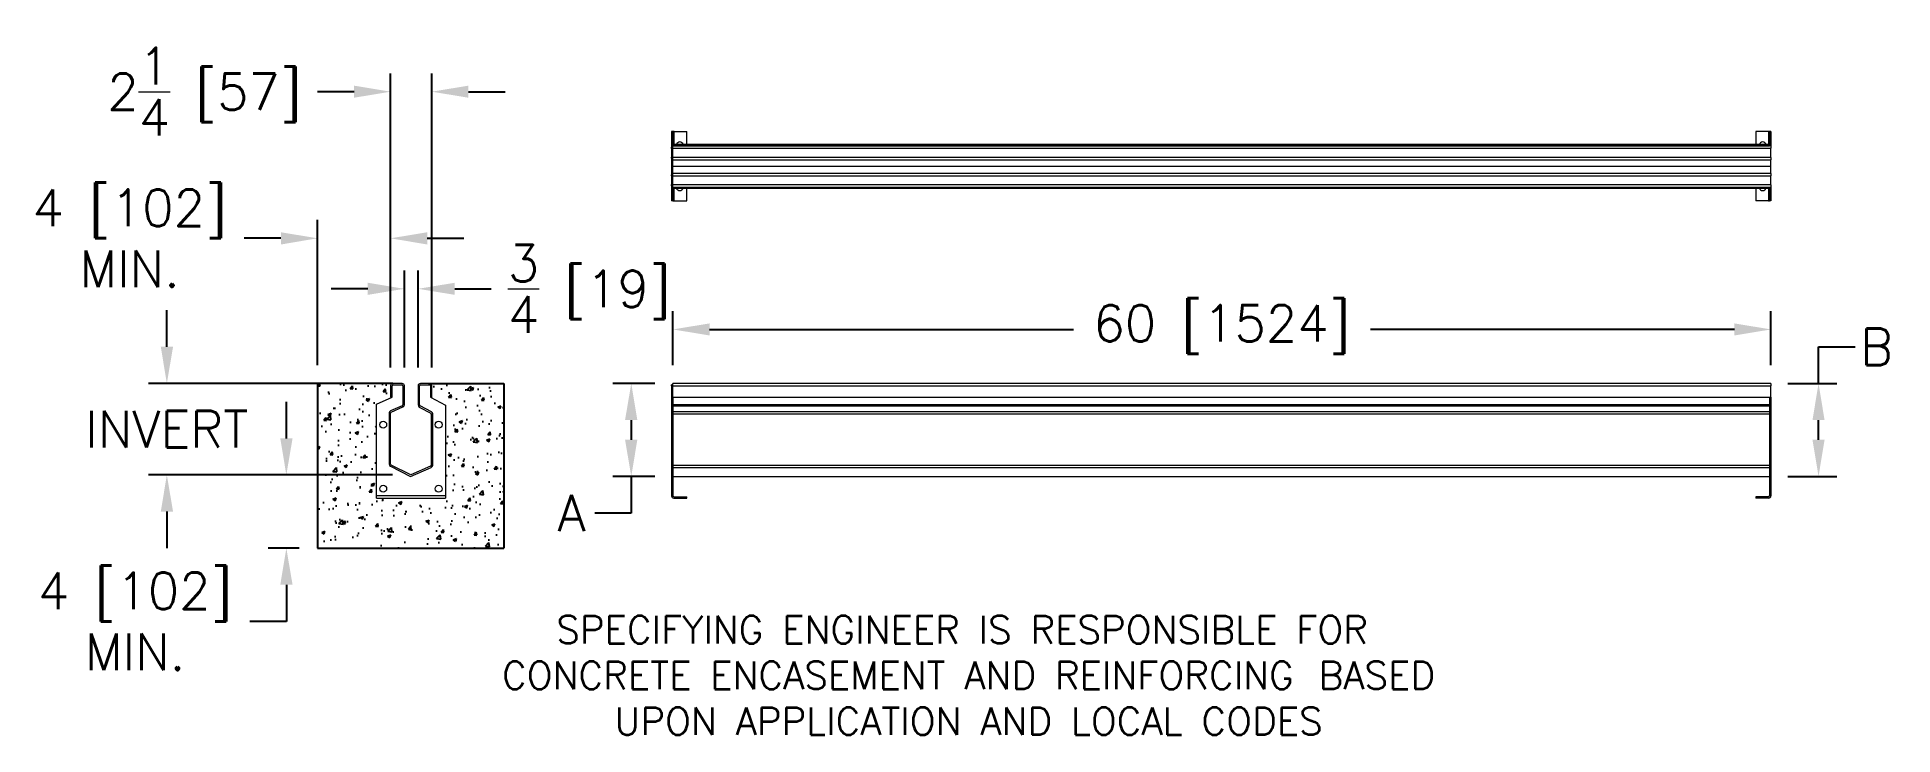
# Model space of a CAD drawing. Extents: x 143 to 245, y 73 to 111.
import ezdxf

# ---------------------------------------------------------------- set-up
doc = ezdxf.new("R2010")
doc.units = 0
doc.header["$LTSCALE"] = 2
doc.header["$MEASUREMENT"] = 0
doc.layers.get('0').update_dxf_attribs({"linetype": 'CONTINUOUS'})
doc.layers.get('DEFPOINTS').update_dxf_attribs({"linetype": 'CONTINUOUS'})
doc.styles.add('ROMANS', font='romans.shx')
doc.styles.add('SALES', font='romans.shx')
doc.dimstyles.new('SALES', dxfattribs={"dimtxt": 0.75, "dimasz": 0.5, "dimexe": 0.375, "dimexo": 0.375, "dimgap": 0.203125, "dimtad": 0, "dimtih": 1, "dimtoh": 1, "dimdec": 4, "dimzin": 0, "dimdsep": 46, "dimlunit": 5, "dimtxsty": 'SALES', "dimcen": 0.25, "dimclrd": 256, "dimclrt": 256, "dimadec": 0, "dimazin": 0, "dimtm": 0.03125, "dimtfac": 1, "dimtdec": 4, "dimtofl": 0, "dimtmove": 0, "dimatfit": 3, "dimfxl": 0, "dimtolj": 1, "dimtzin": 0, "dimlwd": -1, "dimarcsym": 0})

# ---------------------------------------------------------------- blocks, each defined once
blk = doc.blocks.new('*D20')
at = {"color": 0, "lineweight": -2}
for p, q in [((178.13, 93.54), (178.13, 96.49)), ((238.13, 93.54), (238.13, 96.49))]:
    blk.add_line(p, q, dxfattribs=at)
for p, q in [((180.13, 95.49), (200.01, 95.49)), ((236.13, 95.49), (216.25, 95.49))]:
    blk.add_line(p, q)
for points in [[(180.13, 95.82), (180.13, 95.16), (178.13, 95.49)], [(236.13, 95.82), (236.13, 95.16), (238.13, 95.49)]]:
    blk.add_solid(points)
at = {"layer": 'DEFPOINTS', "color": 0}
for p in [(238.13, 95.49), (178.13, 92.54), (238.13, 92.54)]:
    blk.add_point(p, dxfattribs=at)
at = {"lineweight": 0, "insert": (208.13, 95.49), "char_height": 2, "attachment_point": 5, "style": 'SALES'}
blk.add_mtext('\\A1;60 [1524]', dxfattribs=at)
blk = doc.blocks.new('*D21')
at = {"color": 0, "lineweight": -2}
for p, q in [((162.7, 93.41), (162.7, 109.48)), ((164.95, 93.41), (164.95, 109.48))]:
    blk.add_line(p, q, dxfattribs=at)
for p, q in [((160.7, 108.48), (158.7, 108.48)), ((166.95, 108.48), (168.95, 108.48))]:
    blk.add_line(p, q)
for points in [[(160.7, 108.81), (160.7, 108.15), (162.7, 108.48)], [(166.95, 108.81), (166.95, 108.15), (164.95, 108.48)]]:
    blk.add_solid(points)
at = {"layer": 'DEFPOINTS', "color": 0}
for p in [(162.7, 108.48), (162.7, 92.41), (164.95, 92.41)]:
    blk.add_point(p, dxfattribs=at)
at = {"lineweight": 0, "insert": (152.53, 108.48), "char_height": 2, "attachment_point": 5, "style": 'SALES'}
blk.add_mtext('\\A1;2{\\H1.000000x;\\S1/4;} [57]', dxfattribs=at)
blk = doc.blocks.new('*D22')
at = {"color": 0, "lineweight": -2}
for p, q in [((158.7, 93.54), (158.7, 101.47)), ((162.7, 93.54), (162.7, 101.47))]:
    blk.add_line(p, q, dxfattribs=at)
for p, q in [((156.7, 100.47), (154.7, 100.47)), ((164.7, 100.47), (166.7, 100.47))]:
    blk.add_line(p, q)
for points in [[(156.7, 100.8), (156.7, 100.13), (158.7, 100.47)], [(164.7, 100.8), (164.7, 100.13), (162.7, 100.47)]]:
    blk.add_solid(points)
at = {"layer": 'DEFPOINTS', "color": 0}
for p in [(158.7, 100.47), (158.7, 92.54), (162.7, 92.54)]:
    blk.add_point(p, dxfattribs=at)
at = {"lineweight": 0, "insert": (148.44, 100.47), "char_height": 2, "attachment_point": 5, "style": 'SALES'}
blk.add_mtext('\\A1;4 [102]\\PMIN.', dxfattribs=at)
blk = doc.blocks.new('*D23')
at = {"color": 0, "lineweight": -2}
for p, q in [((163.45, 93.41), (163.45, 98.71)), ((164.2, 93.41), (164.2, 98.71))]:
    blk.add_line(p, q, dxfattribs=at)
for p, q in [((161.45, 97.71), (159.45, 97.71)), ((166.2, 97.71), (168.2, 97.71))]:
    blk.add_line(p, q)
for points in [[(161.45, 98.04), (161.45, 97.38), (163.45, 97.71)], [(166.2, 98.04), (166.2, 97.38), (164.2, 97.71)]]:
    blk.add_solid(points)
at = {"layer": 'DEFPOINTS', "color": 0}
for p in [(164.2, 97.71), (163.45, 92.41), (164.2, 92.41)]:
    blk.add_point(p, dxfattribs=at)
at = {"lineweight": 0, "insert": (173.56, 97.71), "char_height": 2, "attachment_point": 5, "style": 'SALES'}
blk.add_mtext('\\A1;{\\H1.000000x;\\S3/4;} [19]', dxfattribs=at)
blk = doc.blocks.new('*D24')
for p, q in [((157, 89.54), (157, 91.54)), ((157, 81.54), (157, 79.54)), ((157, 79.54), (155, 79.54))]:
    blk.add_line(p, q)
at = {"color": 0, "lineweight": -2}
for p, q in [((162.8, 87.54), (156, 87.54)), ((157.7, 83.54), (156, 83.54))]:
    blk.add_line(p, q, dxfattribs=at)
for points in [[(156.67, 89.54), (157.34, 89.54), (157, 87.54)], [(156.67, 81.54), (157.34, 81.54), (157, 83.54)]]:
    blk.add_solid(points)
at = {"layer": 'DEFPOINTS', "color": 0}
for p in [(163.8, 87.54), (157, 83.54), (158.7, 83.54)]:
    blk.add_point(p, dxfattribs=at)
at = {"lineweight": 0, "insert": (148.74, 79.54), "char_height": 2, "attachment_point": 5, "style": 'SALES'}
blk.add_mtext('\\A1;4 [102]\\PMIN.', dxfattribs=at)
blk = doc.blocks.new('*D25')
for p, q in [((150.47, 94.54), (150.47, 96.54)), ((150.47, 85.54), (150.47, 83.54))]:
    blk.add_line(p, q)
at = {"color": 0, "lineweight": -2}
for p, q in [((162.07, 92.54), (149.47, 92.54)), ((162.8, 87.54), (149.47, 87.54))]:
    blk.add_line(p, q, dxfattribs=at)
for points in [[(150.14, 94.54), (150.81, 94.54), (150.47, 92.54)], [(150.14, 85.54), (150.81, 85.54), (150.47, 87.54)]]:
    blk.add_solid(points)
at = {"layer": 'DEFPOINTS', "color": 0}
for p in [(150.47, 92.54), (163.07, 92.54), (163.8, 87.54)]:
    blk.add_point(p, dxfattribs=at)
at = {"lineweight": 0, "insert": (150.47, 90.04), "char_height": 2, "attachment_point": 5, "style": 'SALES'}
blk.add_mtext('\\A1;INVERT', dxfattribs=at)
blk = doc.blocks.new('*D26')
for p, q in [((240.73, 92.54), (240.73, 94.54)), ((240.73, 94.54), (242.73, 94.54)), ((240.73, 89.46), (240.73, 90.54))]:
    blk.add_line(p, q)
at = {"color": 0, "lineweight": -2}
for p, q in [((239.05, 92.54), (241.73, 92.54)), ((239.05, 87.46), (241.73, 87.46))]:
    blk.add_line(p, q, dxfattribs=at)
for points in [[(240.4, 90.54), (241.06, 90.54), (240.73, 92.54)], [(240.4, 89.46), (241.06, 89.46), (240.73, 87.46)]]:
    blk.add_solid(points)
at = {"layer": 'DEFPOINTS', "color": 0}
for p in [(238.05, 92.54), (240.73, 92.54), (238.05, 87.46)]:
    blk.add_point(p, dxfattribs=at)
at = {"lineweight": 0, "insert": (243.9, 94.54), "char_height": 2, "attachment_point": 5, "style": 'SALES'}
blk.add_mtext('\\A1;B', dxfattribs=at)
blk = doc.blocks.new('*D27')
at = {"color": 0, "lineweight": -2}
for p, q in [((177.13, 92.54), (174.85, 92.54)), ((177.13, 87.46), (174.85, 87.46))]:
    blk.add_line(p, q, dxfattribs=at)
for p, q in [((175.85, 90.54), (175.85, 89.46)), ((175.85, 87.46), (175.85, 85.46)), ((175.85, 85.46), (173.85, 85.46))]:
    blk.add_line(p, q)
for points in [[(175.51, 90.54), (176.18, 90.54), (175.85, 92.54)], [(175.51, 89.46), (176.18, 89.46), (175.85, 87.46)]]:
    blk.add_solid(points)
at = {"layer": 'DEFPOINTS', "color": 0}
for p in [(178.13, 92.54), (175.85, 87.46), (178.13, 87.46)]:
    blk.add_point(p, dxfattribs=at)
at = {"lineweight": 0, "insert": (172.59, 85.46), "char_height": 2, "attachment_point": 5, "style": 'SALES'}
blk.add_mtext('\\A1;A', dxfattribs=at)

msp = doc.modelspace()

# ---------------------------------------------------------------- hatches: boundary and pattern name
h = msp.add_hatch()
h.set_pattern_fill('AR-CONC', color=256, scale=0.25, style=0)
h.set_pattern_definition([(50, (216.8821, 44.7694), (1.79315, -0.15688), [0.1875, -2.0625]), (355, (216.8821, 44.7694), (-0.34688, 1.88048), [0.15, -1.65]), (100.4514, (217.0315, 44.7563), (1.446273, 1.7236), [0.15935, -1.752855]), (46.1842, (216.882, 45.2694), (2.6681, -0.4138), [0.28125, -3.09375]), (96.6356, (217.1044, 45.235), (2.33666, 2.435295), [0.23903, -2.62928]), (351.184, (216.882, 45.2694), (2.33665, 2.4353), [0.225, -2.475]), (21, (217.1321, 45.1444), (1.492268, -1.006547), [0.1875, -2.0625]), (326, (217.1321, 45.1444), (0.60829, 1.812875), [0.15, -1.65]), (71.4514, (217.2565, 45.0605), (2.100557, 0.806326), [0.15935, -1.752855]), (37.5, (216.8821, 44.76935), (0.0303996, 0.8322346), [0, -1.63, 0, -1.675, 0, -1.65625]), (7.5, (216.8821, 44.76935), (0.657674, 0.986029), [0, -0.955, 0, -1.5925, 0, -0.63125]), (327.5, (216.3246, 44.76935), (1.334556, -0.056387), [0, -0.625, 0, -1.95, 0, -2.5875]), (317.5, (216.0746, 44.7694), (1.457965, 0.250262), [0, -0.8125, 0, -1.295, 0, -1.8375])])
h.paths.add_polyline_path([(161.91848, 91.41519), (162.77462, 91.78675), (162.69992, 91.78675), (162.69992, 92.41175, -0.414213562), (162.82492, 92.53675), (162.69992, 92.53675), (158.69992, 92.53675), (158.69992, 83.54255), (168.89313, 83.54255), (168.89313, 92.53675), (164.89313, 92.53675), (164.82492, 92.53675, -0.414213562), (164.94992, 92.41175), (164.94992, 91.78675), (164.87522, 91.78675), (165.69848, 91.34712), (165.69848, 86.39766), (165.69848, 86.27266), (161.91848, 86.27266), (161.91848, 86.39766)])

# ---------------------------------------------------------------- linework, layer by layer
at = {"lineweight": 0}
for p, q in [((178.05343, 106.29691), (178.05343, 105.44077)), ((178.12813, 106.29691), (178.05343, 106.29691)), ((178.12813, 106.29691), (178.12813, 105.51547)), ((178.19063, 106.29691), (178.12813, 106.29691)), ((238.05343, 105.59242), (178.12813, 105.59242)), ((178.12813, 105.51718), (238.05343, 105.51718)), ((238.12813, 105.51547), (178.12813, 105.51547)), ((178.12813, 105.39047), (178.12813, 105.51547)), ((178.19063, 106.29691), (178.87813, 106.29691)), ((178.19063, 105.59242), (178.19063, 106.29691)), ((178.87813, 105.59242), (178.87813, 106.29691)), ((237.99093, 106.29691), (237.30343, 106.29691)), ((237.30343, 106.29691), (237.30343, 105.59242)), ((238.05343, 106.29691), (237.99093, 106.29691)), ((237.99093, 106.29691), (237.99093, 105.59242)), ((238.05343, 106.29691), (238.05343, 105.51547)), ((238.12813, 106.29691), (238.05343, 106.29691)), ((238.12813, 106.29691), (238.12813, 105.51547)), ((238.12813, 105.51547), (238.12813, 105.39047)), ((178.05343, 105.37827), (178.05343, 105.44077)), ((178.12813, 105.44077), (178.05343, 105.44077)), ((178.05343, 105.37827), (178.05343, 104.90267)), ((178.12813, 105.37827), (178.05343, 105.37827)), ((178.05343, 104.84017), (178.05343, 104.90267)), ((178.12813, 104.90267), (178.05343, 104.90267)), ((178.05343, 104.84017), (178.05343, 104.42108)), ((178.12813, 104.84017), (178.05343, 104.84017)), ((178.12813, 105.39047), (238.12813, 105.39047)), ((178.12813, 104.89047), (178.12813, 105.39047)), ((238.12813, 104.89047), (178.12813, 104.89047)), ((178.12813, 104.76547), (178.12813, 104.89047)), ((178.12813, 104.76547), (238.12813, 104.76547)), ((178.12813, 104.41887), (178.12813, 104.76547)), ((238.12813, 104.89047), (238.12813, 105.39047)), ((238.12813, 104.89047), (238.12813, 104.76547)), ((238.12813, 104.41887), (238.12813, 104.76547)), ((178.05343, 104.42108), (178.05343, 103.94077)), ((178.12813, 104.42108), (178.05343, 104.42108)), ((178.05343, 103.87827), (178.05343, 103.94077)), ((178.12813, 103.94077), (178.05343, 103.94077)), ((178.05343, 103.87827), (178.05343, 103.40267)), ((178.12813, 103.87827), (178.05343, 103.87827)), ((178.12813, 104.41887), (238.12813, 104.41887)), ((178.12813, 104.01547), (178.12813, 104.41887)), ((238.12813, 104.01547), (178.12813, 104.01547)), ((178.12813, 103.89047), (178.12813, 104.01547)), ((178.12813, 103.89047), (238.12813, 103.89047)), ((178.12813, 103.39047), (178.12813, 103.89047)), ((238.12813, 104.01547), (238.12813, 104.41887)), ((238.12813, 104.01547), (238.12813, 103.89047)), ((238.12813, 103.39047), (238.12813, 103.89047)), ((178.05343, 103.34017), (178.05343, 103.40267)), ((178.12813, 103.40267), (178.05343, 103.40267)), ((178.05343, 103.34017), (178.05343, 102.51691)), ((178.12813, 103.34017), (178.05343, 103.34017)), ((178.12813, 102.51691), (178.05343, 102.51691)), ((238.12813, 103.39047), (178.12813, 103.39047)), ((178.12813, 103.26547), (178.12813, 103.39047)), ((178.12813, 103.26547), (178.12813, 102.51691)), ((178.12813, 103.26547), (238.12813, 103.26547)), ((178.12813, 103.21742), (238.05343, 103.21742)), ((178.12813, 102.51691), (178.19063, 102.51691)), ((178.19063, 102.51691), (178.19063, 103.21742)), ((178.19063, 102.51691), (178.87813, 102.51691)), ((178.87813, 102.51691), (178.87813, 103.21742)), ((237.30343, 103.21742), (237.30343, 102.51691)), ((237.99093, 102.51691), (237.30343, 102.51691)), ((237.99093, 103.21742), (237.99093, 102.51691)), ((237.99093, 102.51691), (238.05343, 102.51691)), ((238.05343, 103.26547), (238.05343, 102.51691)), ((238.12813, 102.51691), (238.05343, 102.51691)), ((238.12813, 103.39047), (238.12813, 103.26547)), ((238.12813, 103.26547), (238.12813, 102.51691)), ((162.69992, 92.41175), (162.69992, 91.78675)), ((162.77462, 91.78675), (162.77462, 92.39955)), ((163.32492, 92.53675), (162.82492, 92.53675)), ((162.83712, 92.46205), (163.31272, 92.46205)), ((163.37522, 92.39955), (163.37522, 91.37677)), ((163.44992, 91.36877), (163.44992, 92.41175)), ((164.19992, 92.41175), (164.19992, 91.36171)), ((164.27462, 91.36902), (164.27462, 92.39955)), ((164.82492, 92.53675), (164.32492, 92.53675)), ((164.33712, 92.46205), (164.81272, 92.46205)), ((164.87522, 92.39955), (164.87522, 91.78675)), ((164.94992, 91.78675), (164.94992, 92.41175)), ((178.05343, 92.39955), (178.05343, 92.46205)), ((178.12813, 92.46205), (178.05343, 92.46205)), ((178.05343, 92.39955), (178.05343, 91.78675)), ((178.12813, 92.39955), (178.05343, 92.39955)), ((238.12813, 92.53675), (178.12813, 92.53675)), ((178.12813, 92.41175), (178.12813, 92.53675)), ((178.12813, 91.78675), (178.12813, 92.41175)), ((178.12813, 92.41175), (238.12813, 92.41175)), ((238.12813, 92.53675), (238.12813, 92.41175)), ((238.12813, 91.78675), (238.12813, 92.41175)), ((161.91848, 91.41519), (162.77462, 91.78675)), ((161.91848, 86.39766), (161.91848, 91.41519)), ((163.3376, 91.31944), (162.69821, 91.04194)), ((162.69992, 91.78675), (162.77462, 91.78675)), ((164.93185, 90.98057), (164.30768, 91.31389)), ((164.87522, 91.78675), (165.69848, 91.34712)), ((164.87522, 91.78675), (164.94992, 91.78675)), ((165.69848, 91.34712), (165.69848, 86.39766)), ((178.05343, 91.78675), (178.05343, 91.34712)), ((178.12813, 91.78675), (178.05343, 91.78675)), ((178.05343, 91.34712), (178.05343, 86.39766)), ((178.12813, 91.34712), (178.05343, 91.34712)), ((178.12813, 91.78675), (178.12813, 91.34712)), ((178.12813, 91.78675), (238.12813, 91.78675)), ((238.05343, 91.36902), (178.12813, 91.36902)), ((178.12813, 91.34712), (178.12813, 86.40986)), ((178.12813, 91.31389), (238.05343, 91.31389)), ((238.05343, 91.78675), (238.05343, 91.34712)), ((238.12813, 91.34712), (238.05343, 91.34712)), ((238.05343, 91.34712), (238.05343, 86.40986)), ((238.12813, 91.78675), (238.12813, 91.34712)), ((238.12813, 91.34712), (238.12813, 86.39766)), ((162.62297, 90.92728), (162.62297, 88.12247)), ((162.69767, 88.13001), (162.69767, 90.91927)), ((162.73529, 90.97661), (163.37468, 91.2541)), ((164.26603, 91.25144), (164.89021, 90.91812)), ((164.92327, 90.86299), (164.92327, 88.07256)), ((164.99797, 88.06456), (164.99797, 90.87031)), ((238.05343, 90.98057), (178.12813, 90.98057)), ((178.12813, 90.87031), (238.05343, 90.87031)), ((162.69212, 88.01064), (163.79431, 87.46016)), ((163.79652, 87.54255), (162.73224, 88.0741)), ((163.79431, 87.46016), (164.92274, 87.94989)), ((164.88565, 88.01523), (163.79652, 87.54255)), ((238.05343, 88.06456), (178.12813, 88.06456)), ((178.12813, 87.94989), (238.05343, 87.94989)), ((178.12813, 87.46016), (238.05343, 87.46016)), ((161.91848, 86.27266), (161.91848, 86.39766)), ((165.69848, 86.39766), (161.91848, 86.39766)), ((161.91848, 86.27266), (165.69848, 86.27266)), ((165.69848, 86.39766), (165.69848, 86.27266)), ((178.17843, 86.27266), (178.87813, 86.27266)), ((178.19063, 86.34736), (178.87813, 86.34736)), ((178.87813, 86.27266), (178.87813, 86.34736)), ((237.99093, 86.34736), (237.30343, 86.34736)), ((237.30343, 86.34736), (237.30343, 86.27266)), ((238.00313, 86.27266), (237.30343, 86.27266))]:
    msp.add_line(p, q, dxfattribs=at)
for p, q in [((162.69992, 92.53675), (158.69992, 92.53675)), ((158.69992, 92.53675), (158.69992, 83.54255)), ((162.82492, 92.53675), (162.69992, 92.53675)), ((164.76813, 92.53675), (164.89313, 92.53675)), ((164.89313, 92.53675), (168.89313, 92.53675)), ((168.89313, 92.53675), (168.89313, 83.54255)), ((158.69992, 83.54255), (168.89313, 83.54255))]:
    msp.add_line(p, q)
for centre in [(162.29348, 90.28675), (165.32348, 90.28675), (162.29348, 86.78675), (165.32348, 86.78675)]:
    msp.add_circle(centre, 0.1875, dxfattribs=at)
for centre, radius, start, end in [((178.50313, 105.54691), 0.1875, 14.0455153, 165.9544847), ((237.67843, 105.54691), 0.1875, 14.0455153, 165.9544847), ((178.50313, 103.26691), 0.1875, 195.3059998, 344.6940002), ((237.67843, 103.26691), 0.1875, 195.3059998, 344.6940002), ((162.82492, 92.41175), 0.125, 90, 180), ((162.83712, 92.39955), 0.0625, 90, 180), ((163.31272, 92.39955), 0.0625, 0, 90), ((163.32492, 92.41175), 0.125, 0, 90), ((164.32492, 92.41175), 0.125, 90, 180), ((164.33712, 92.39955), 0.0625, 90, 180), ((164.81272, 92.39955), 0.0625, 0, 90), ((164.82492, 92.41175), 0.125, 0, 90), ((163.31272, 91.37677), 0.0625, 293.4605438, 0), ((163.32492, 91.36877), 0.125, 293.4605438, 0), ((164.32492, 91.36171), 0.125, 180, 241.8970554), ((164.33712, 91.36902), 0.0625, 180, 241.8970554), ((162.74797, 90.92728), 0.125, 113.4605438, 180), ((162.76017, 90.91927), 0.0625, 113.4605438, 180), ((164.86077, 90.86299), 0.0625, 0, 61.8970554), ((164.87297, 90.87031), 0.125, 0, 61.8970554), ((162.74797, 88.12247), 0.125, 180, 243.4605438), ((162.76017, 88.13001), 0.0625, 180, 243.4605438), ((164.86077, 88.07256), 0.0625, 293.4605438, 0), ((164.87297, 88.06456), 0.125, 293.4605438, 0), ((178.17843, 86.39766), 0.125, 180, 270), ((178.19063, 86.40986), 0.0625, 180, 270), ((237.99093, 86.40986), 0.0625, 270, 0), ((238.00313, 86.39766), 0.125, 270, 0)]:
    msp.add_arc(centre, radius, start, end, dxfattribs=at)

# ---------------------------------------------------------------- texts
at = {"lineweight": 0, "insert": (194.27884, 76.58803), "char_height": 1.5, "width": 56.6995748, "attachment_point": 5, "style": 'ROMANS'}
msp.add_mtext('{\\Fc:\\WORKCNTR\\fonts\\romans.shx;\\W0.59524; }SPECIFYING ENGINEER IS RESPONSIBLE FOR {\\Fc:\\WORKCNTR\\fonts\\romans.shx;\\W0.59524; }CONCRETE ENCASEMENT AND REINFORCING {\\Fc:\\WORKCNTR\\fonts\\romans.shx;\\W0.59524; }BASED UPON APPLICATION AND LOCAL CODES', dxfattribs=at)

# ---------------------------------------------------------------- dimensions: what is measured, and where the dimension line sits
at = {"lineweight": 0}
for base, p1, p2, picture, middle in [((162.69992, 108.47913), (164.94992, 92.41175), (162.69992, 92.41175), '*D21', (152.53325, 108.47913)), ((164.19992, 97.70942), (163.44992, 92.41175), (164.19992, 92.41175), '*D23', (173.55706, 97.70942)), ((238.12813, 95.49161), (178.12813, 92.53675), (238.12813, 92.53675), '*D20', (208.12813, 95.49161))]:
    dim = msp.add_linear_dim(base=base, p1=p1, p2=p2, dimstyle='SALES', override={"dimtxt": 2, "dimasz": 2, "dimexe": 1, "dimexo": 1, "dimgap": 0.5, "dimdec": 4, "dimtdec": 4}, dxfattribs=at)
    dim.commit()
    dim.dimension.update_dxf_attribs({"geometry": picture, "text_midpoint": middle, "dimtype": 160})
dim = msp.add_linear_dim(base=(158.69992, 100.46596), p1=(162.69992, 92.53675), p2=(158.69992, 92.53675), text='<>\\PMIN.', dimstyle='SALES', override={"dimtxt": 2, "dimasz": 2, "dimexe": 1, "dimexo": 1, "dimgap": 0.5, "dimdec": 4, "dimtdec": 4}, dxfattribs=at)
dim.commit()
dim.dimension.update_dxf_attribs({"geometry": '*D22', "text_midpoint": (148.43801, 100.46596), "dimtype": 160})
for base, p2, text, picture, middle in [((150.47403, 92.53675), (163.07492, 92.53675), 'INVERT', '*D25', (150.47403, 90.03965)), ((157.00389, 83.54255), (158.69992, 83.54255), '<>\\PMIN.', '*D24', (148.74199, 79.54255))]:
    dim = msp.add_linear_dim(base=base, p1=(163.79652, 87.54255), p2=p2, angle=90, text=text, dimstyle='SALES', override={"dimtxt": 2, "dimasz": 2, "dimexe": 1, "dimexo": 1, "dimgap": 0.5, "dimdec": 4, "dimtdec": 4}, dxfattribs=at)
    dim.commit()
    dim.dimension.update_dxf_attribs({"geometry": picture, "text_midpoint": middle, "dimtype": 160})
for base, p1, p2, text, picture, middle in [((240.73017, 92.53675), (238.05343, 87.46016), (238.05343, 92.53675), 'B', '*D26', (243.89684, 94.53675)), ((175.84723, 87.46016), (178.12813, 92.53675), (178.12813, 87.46016), 'A', '*D27', (172.58533, 85.46016))]:
    dim = msp.add_linear_dim(base=base, p1=p1, p2=p2, angle=90, text=text, dimstyle='SALES', override={"dimtxt": 2, "dimasz": 2, "dimexe": 1, "dimexo": 1, "dimgap": 0.5, "dimdec": 4, "dimtdec": 4}, dxfattribs=at)
    dim.commit()
    dim.dimension.update_dxf_attribs({"geometry": picture, "text_midpoint": middle})

doc.saveas('drawing.dxf')
